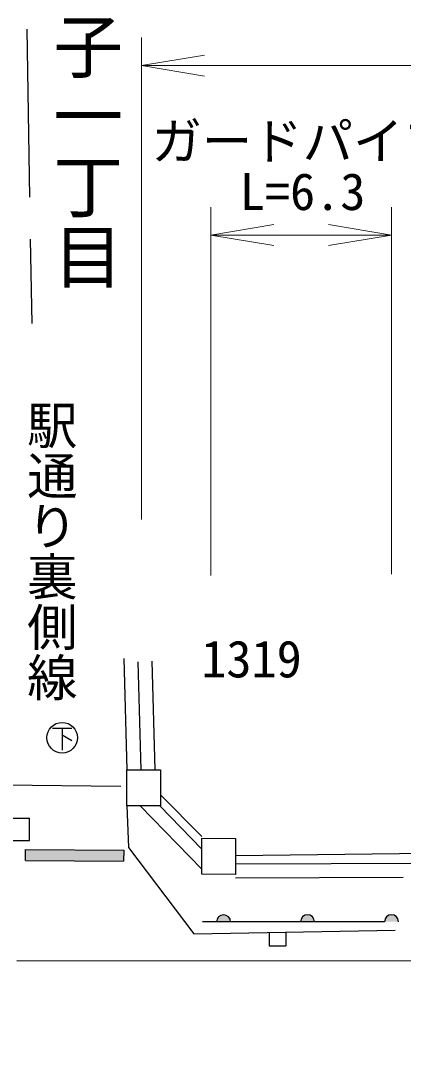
# Model space of a CAD drawing. Units: millimetres, scale not verified. Extents: x -55602354 to 84056675, y -218924267 to 380000.
# Drawn here: x 133737 to 147420, y 276770 to 313628 of the extents above; entities that cross this region are included whole.
import ezdxf
from ezdxf.enums import TextEntityAlignment as Align

# ---------------------------------------------------------------- set-up
doc = ezdxf.new("R2010")
doc.units = ezdxf.units.MM
doc.header["$LTSCALE"] = 1000
doc.linetypes.add('DASHED', pattern=[7.5, 6, -1.5])
for name, color, linetype, lineweight in [('M-BGD', 7, 'Continuous', 25), ('M-BGD-EXST', 7, 'Continuous', 25), ('M-STR-HTXT', 7, 'Continuous', 13), ('M-STR-STRC', 7, 'Continuous', 25)]:
    doc.layers.add(name, color=color, linetype=linetype, lineweight=lineweight)
doc.layers.add('M-BMK-HTXT', color=7, linetype='Continuous')
doc.styles.add('@ＭＳ ゴシック', font='')
doc.styles.add('ＭＳ ゴシック', font='')
doc.styles.get('@ＭＳ ゴシック').set_extended_font_data('@MS Gothic')
doc.styles.get('ＭＳ ゴシック').set_extended_font_data('MS Gothic')

# ---------------------------------------------------------------- blocks, each defined once
blk = doc.blocks.new('open_arrow')
at = {"color": 0, "linetype": 'Continuous', "lineweight": -2}
blk.add_lwpolyline([(7.5, 1.25), (0, 0), (7.5, -1.25)], dxfattribs=at)

msp = doc.modelspace()

# ---------------------------------------------------------------- hatches: boundary and pattern name
at = {"layer": 'M-BGD'}
for points in [[(140743, 281464), (141243, 281465), (141243, 281469), (141243, 281473), (141243, 281478), (141242, 281482), (141242, 281486), (141241, 281491), (141241, 281495), (141240, 281499), (141240, 281504), (141239, 281508), (141238, 281512), (141237, 281517), (141236, 281521), (141235, 281525), (141234, 281529), (141233, 281533), (141232, 281538), (141231, 281542), (141229, 281546), (141228, 281550), (141226, 281554), (141225, 281558), (141223, 281562), (141221, 281566), (141219, 281570), (141217, 281574), (141216, 281578), (141213, 281582), (141211, 281586), (141209, 281590), (141207, 281593), (141205, 281597), (141202, 281601), (141200, 281604), (141198, 281608), (141195, 281611), (141192, 281615), (141190, 281618), (141187, 281622), (141184, 281625), (141181, 281629), (141178, 281632), (141176, 281635), (141173, 281638), (141169, 281641), (141166, 281644), (141163, 281647), (141160, 281650), (141157, 281653), (141153, 281656), (141150, 281659), (141147, 281661), (141143, 281664), (141140, 281667), (141136, 281669), (141132, 281672), (141129, 281674), (141125, 281676), (141121, 281679), (141118, 281681), (141114, 281683), (141110, 281685), (141106, 281687), (141102, 281689), (141098, 281691), (141094, 281693), (141090, 281695), (141086, 281696), (141082, 281698), (141078, 281699), (141074, 281701), (141070, 281702), (141066, 281703), (141062, 281705), (141057, 281706), (141053, 281707), (141049, 281708), (141045, 281709), (141040, 281710), (141036, 281711), (141032, 281711), (141027, 281712), (141023, 281713), (141019, 281713), (141014, 281713), (141010, 281714), (141006, 281714), (141001, 281714), (140997, 281714), (140993, 281714), (140988, 281714), (140984, 281714), (140980, 281714), (140975, 281714), (140971, 281713), (140967, 281713), (140962, 281712), (140958, 281712), (140954, 281711), (140949, 281711), (140945, 281710), (140941, 281709), (140936, 281708), (140932, 281707), (140928, 281706), (140924, 281705), (140920, 281703), (140915, 281702), (140911, 281701), (140907, 281699), (140903, 281698), (140899, 281696), (140895, 281694), (140891, 281693), (140887, 281691), (140883, 281689), (140879, 281687), (140875, 281685), (140871, 281683), (140868, 281681), (140864, 281679), (140860, 281676), (140857, 281674), (140853, 281671), (140849, 281669), (140846, 281666), (140842, 281664), (140839, 281661), (140835, 281659), (140832, 281656), (140829, 281653), (140825, 281650), (140822, 281647), (140819, 281644), (140816, 281641), (140813, 281638), (140810, 281635), (140807, 281631), (140804, 281628), (140801, 281625), (140798, 281622), (140796, 281618), (140793, 281615), (140790, 281611), (140788, 281608), (140785, 281604), (140783, 281600), (140781, 281597), (140778, 281593), (140776, 281589), (140774, 281585), (140772, 281582), (140770, 281578), (140768, 281574), (140766, 281570), (140764, 281566), (140763, 281562), (140761, 281558), (140759, 281554), (140758, 281550), (140756, 281546), (140755, 281541), (140754, 281537), (140752, 281533), (140751, 281529), (140750, 281525), (140749, 281520), (140748, 281516), (140747, 281512), (140747, 281508), (140746, 281503), (140745, 281499), (140745, 281495), (140744, 281490), (140744, 281486), (140743, 281482), (140743, 281477), (140743, 281473), (140743, 281468)], [(143743, 281467), (144243, 281467), (144243, 281472), (144243, 281476), (144243, 281480), (144242, 281485), (144242, 281489), (144241, 281493), (144241, 281498), (144240, 281502), (144240, 281506), (144239, 281511), (144238, 281515), (144237, 281519), (144236, 281523), (144235, 281528), (144234, 281532), (144233, 281536), (144232, 281540), (144231, 281544), (144229, 281549), (144228, 281553), (144226, 281557), (144225, 281561), (144223, 281565), (144221, 281569), (144219, 281573), (144217, 281577), (144216, 281581), (144213, 281585), (144211, 281588), (144209, 281592), (144207, 281596), (144205, 281600), (144202, 281603), (144200, 281607), (144198, 281611), (144195, 281614), (144192, 281618), (144190, 281621), (144187, 281625), (144184, 281628), (144181, 281631), (144178, 281634), (144176, 281638), (144173, 281641), (144169, 281644), (144166, 281647), (144163, 281650), (144160, 281653), (144157, 281656), (144153, 281659), (144150, 281661), (144147, 281664), (144143, 281667), (144140, 281669), (144136, 281672), (144132, 281674), (144129, 281677), (144125, 281679), (144121, 281681), (144118, 281684), (144114, 281686), (144110, 281688), (144106, 281690), (144102, 281692), (144098, 281694), (144094, 281695), (144090, 281697), (144086, 281699), (144082, 281700), (144078, 281702), (144074, 281703), (144070, 281705), (144066, 281706), (144062, 281707), (144057, 281709), (144053, 281710), (144049, 281711), (144045, 281712), (144040, 281712), (144036, 281713), (144032, 281714), (144027, 281715), (144023, 281715), (144019, 281716), (144014, 281716), (144010, 281716), (144006, 281717), (144001, 281717), (143997, 281717), (143993, 281717), (143988, 281717), (143984, 281717), (143980, 281717), (143975, 281716), (143971, 281716), (143967, 281716), (143962, 281715), (143958, 281715), (143954, 281714), (143949, 281713), (143945, 281712), (143941, 281712), (143936, 281711), (143932, 281710), (143928, 281708), (143924, 281707), (143920, 281706), (143915, 281705), (143911, 281703), (143907, 281702), (143903, 281700), (143899, 281699), (143895, 281697), (143891, 281695), (143887, 281693), (143883, 281692), (143879, 281690), (143875, 281688), (143871, 281686), (143868, 281683), (143864, 281681), (143860, 281679), (143857, 281677), (143853, 281674), (143849, 281672), (143846, 281669), (143842, 281667), (143839, 281664), (143835, 281661), (143832, 281658), (143829, 281656), (143825, 281653), (143822, 281650), (143819, 281647), (143816, 281644), (143813, 281641), (143810, 281637), (143807, 281634), (143804, 281631), (143801, 281628), (143798, 281624), (143796, 281621), (143793, 281617), (143790, 281614), (143788, 281610), (143785, 281607), (143783, 281603), (143781, 281599), (143778, 281596), (143776, 281592), (143774, 281588), (143772, 281584), (143770, 281580), (143768, 281576), (143766, 281572), (143764, 281568), (143763, 281564), (143761, 281560), (143759, 281556), (143758, 281552), (143756, 281548), (143755, 281544), (143754, 281540), (143752, 281536), (143751, 281532), (143750, 281527), (143749, 281523), (143748, 281519), (143747, 281514), (143747, 281510), (143746, 281506), (143745, 281502), (143745, 281497), (143744, 281493), (143744, 281489), (143743, 281484), (143743, 281480), (143743, 281476), (143743, 281471)], [(146743, 281469), (147243, 281470), (147243, 281474), (147243, 281479), (147242, 281483), (147242, 281487), (147242, 281492), (147241, 281496), (147241, 281500), (147240, 281505), (147240, 281509), (147239, 281513), (147238, 281518), (147237, 281522), (147236, 281526), (147235, 281530), (147234, 281535), (147233, 281539), (147232, 281543), (147231, 281547), (147229, 281551), (147228, 281555), (147226, 281559), (147225, 281564), (147223, 281568), (147221, 281572), (147219, 281576), (147217, 281579), (147216, 281583), (147213, 281587), (147211, 281591), (147209, 281595), (147207, 281599), (147205, 281602), (147202, 281606), (147200, 281610), (147198, 281613), (147195, 281617), (147192, 281620), (147190, 281624), (147187, 281627), (147184, 281631), (147181, 281634), (147178, 281637), (147176, 281640), (147173, 281643), (147169, 281647), (147166, 281650), (147163, 281653), (147160, 281656), (147157, 281658), (147153, 281661), (147150, 281664), (147147, 281667), (147143, 281669), (147140, 281672), (147136, 281675), (147132, 281677), (147129, 281679), (147125, 281682), (147121, 281684), (147118, 281686), (147114, 281688), (147110, 281691), (147106, 281693), (147102, 281694), (147098, 281696), (147094, 281698), (147090, 281700), (147086, 281702), (147082, 281703), (147078, 281705), (147074, 281706), (147070, 281708), (147066, 281709), (147062, 281710), (147057, 281711), (147053, 281712), (147049, 281713), (147045, 281714), (147040, 281715), (147036, 281716), (147032, 281717), (147027, 281717), (147023, 281718), (147019, 281718), (147014, 281719), (147010, 281719), (147006, 281719), (147001, 281720), (146997, 281720), (146993, 281720), (146988, 281720), (146984, 281720), (146980, 281719), (146975, 281719), (146971, 281719), (146967, 281718), (146962, 281718), (146958, 281717), (146954, 281717), (146949, 281716), (146945, 281715), (146941, 281714), (146936, 281713), (146932, 281712), (146928, 281711), (146924, 281710), (146920, 281709), (146915, 281707), (146911, 281706), (146907, 281705), (146903, 281703), (146899, 281701), (146895, 281700), (146891, 281698), (146887, 281696), (146883, 281694), (146879, 281692), (146875, 281690), (146871, 281688), (146868, 281686), (146864, 281684), (146860, 281682), (146857, 281679), (146853, 281677), (146849, 281674), (146846, 281672), (146842, 281669), (146839, 281667), (146835, 281664), (146832, 281661), (146829, 281658), (146825, 281655), (146822, 281652), (146819, 281649), (146816, 281646), (146813, 281643), (146810, 281640), (146807, 281637), (146804, 281634), (146801, 281630), (146798, 281627), (146796, 281623), (146793, 281620), (146790, 281616), (146788, 281613), (146785, 281609), (146783, 281606), (146781, 281602), (146778, 281598), (146776, 281594), (146774, 281591), (146772, 281587), (146770, 281583), (146768, 281579), (146766, 281575), (146764, 281571), (146763, 281567), (146761, 281563), (146759, 281559), (146758, 281555), (146756, 281551), (146755, 281547), (146754, 281543), (146752, 281538), (146751, 281534), (146750, 281530), (146749, 281526), (146748, 281521), (146747, 281517), (146747, 281513), (146746, 281509), (146745, 281504), (146745, 281500), (146744, 281496), (146744, 281491), (146743, 281487), (146743, 281483), (146743, 281478), (146743, 281474)]]:
    msp.add_hatch(color=256, dxfattribs=at).paths.add_polyline_path(points)
at = {"layer": 'M-STR-STRC'}
for points in [[(-55594916, -215317041, 1), (-55594610, -215317070, 1), (-55594305, -215317098, 1), (-55580797, -215307366, 0.41421), (-55580889, -215307431, 0.41421), (-55580745, -215307064, 0.41421), (-55580837, -215307129, 0.41421), (-55580692, -215306761, 0.41421), (-55580785, -215306827, 0.41421), (-55566345, -215305448, 1), (-55566384, -215305752, 1), (-55566423, -215306056, 1), (-55597548, -215332337, 0.41421), (-55597635, -215332409, 0.41421), (-55597517, -215332032, 0.41421), (-55597604, -215332103, 0.41421), (-55597486, -215331727, 0.41421), (-55597573, -215331798, 0.41421), (-55585677, -215342470, 0.41421), (-55585743, -215342562, 0.41421), (-55585726, -215342167, 0.41421), (-55585792, -215342259, 0.41421), (-55585774, -215341865, 0.41421), (-55585841, -215341956, 0.41421), (-55571762, -215344566, 1), (-55571732, -215344261, 1), (-55571703, -215343956, 1), (-55559075, -215335789, 1), (-55559380, -215335758, 1), (-55559685, -215335727, 1), (-55555688, -215322973, 1), (-55555727, -215323277, 1), (-55555767, -215323581, 1), (-55393271, -215354691, 1), (-55393233, -215354387, 1), (-55393196, -215354083, 1), (-55410449, -215351682, 1), (-55410411, -215351378, 1), (-55410374, -215351073, 1), (-55407336, -215338454, 1), (-55407557, -215338427, 1), (-55407777, -215338399, 1), (-55271677, -215370690, 1), (-55271982, -215370659, 1), (-55272287, -215370628, 1), (-55266346, -215358322, 1), (-55266377, -215358627, 1), (-55266407, -215358932, 1), (-55289179, -215367259, 1), (-55289140, -215366955, 1), (-55289100, -215366651, 1), (571140, 349427, -0.39598), (571140, 349427), (571140, 348155), (571851, 348154), (573112, 350484, 0.38568), (573112, 350484)], [(137420, 283634), (137422, 284028), (133908, 284047), (133906, 283652)]]:
    msp.add_hatch(color=256, dxfattribs=at).paths.add_polyline_path(points)

# ---------------------------------------------------------------- linework, layer by layer
at = {"layer": 'M-BGD', "linetype": 'DASHED'}
for p, q in [((133827, 320825), (134132, 302816)), ((137925, 290749), (138033, 286892)), ((138014, 285603), (140213, 283343)), ((141415, 283033), (157302, 283090))]:
    msp.add_line(p, q, dxfattribs=at)
at = {"layer": 'M-BGD'}
for p, q in [((137425, 290857), (137537, 286895)), ((138425, 290763), (138533, 286890)), ((137530, 285606), (137537, 286895)), ((137537, 286895), (138740, 286889)), ((138740, 286889), (138734, 285599)), ((133084, 286356), (137324, 286311)), ((138736, 285998), (140219, 284515)), ((138734, 285599), (137530, 285606)), ((137530, 285606), (137592, 284114)), ((138715, 285600), (140217, 284056)), ((133390, 285166), (134054, 285162)), ((134050, 284367), (134054, 285162)), ((133386, 284371), (134050, 284367)), ((140212, 283161), (140219, 284450)), ((140219, 284450), (141422, 284444)), ((141422, 284444), (141415, 283155)), ((137592, 284114), (139934, 281036)), ((141419, 283828), (157307, 284033)), ((141417, 283533), (157304, 283590)), ((141415, 283155), (140212, 283161)), ((141743, 281465), (140243, 281464)), ((143243, 281466), (141743, 281465)), ((144743, 281468), (143243, 281466)), ((146243, 281469), (144743, 281468)), ((146743, 281469), (146243, 281469)), ((139934, 281036), (147120, 281169)), ((142624, 281086), (142618, 280613)), ((143220, 281097), (143214, 280606)), ((142618, 280613), (143214, 280606))]:
    msp.add_line(p, q, dxfattribs=at)
for centre in [(140993, 281464), (143993, 281467), (146993, 281470)]:
    msp.add_arc(centre, 250, 0.0508, 180.0508, dxfattribs=at)
at = {"layer": 'M-BGD-EXST'}
for p, q in [((134882, 288380), (135562, 288380)), ((135222, 288380), (135222, 287586)), ((135562, 287926), (135222, 288123))]:
    msp.add_line(p, q, dxfattribs=at)
msp.add_circle((135222, 288035), 545, dxfattribs=at)
at = {"layer": 'M-STR-HTXT'}
for p, q in [((138056, 295824), (138056, 313026)), ((138056, 312026), (259125, 312026)), ((140539, 293826), (140539, 306973)), ((146989, 293874), (146989, 306973)), ((140539, 305973), (146989, 305973))]:
    msp.add_line(p, q, dxfattribs=at)
at = {"layer": 'M-STR-STRC'}
for p, q in [((133906, 283652), (133908, 284047)), ((133908, 284047), (137422, 284028)), ((137422, 284028), (137420, 283634)), ((133906, 283652), (137420, 283634)), ((133600, 280085), (158387, 280059))]:
    msp.add_line(p, q, dxfattribs=at)

# ---------------------------------------------------------------- block references
at = {"layer": 'M-STR-HTXT', "xscale": 300, "yscale": 300}
for p in [(138056, 312026), (140539, 305973)]:
    msp.add_blockref('open_arrow', p, dxfattribs=at)
at = {"layer": 'M-STR-HTXT', "xscale": 300, "yscale": 300, "rotation": 180}
msp.add_blockref('open_arrow', (146989, 305973), dxfattribs=at)

# ---------------------------------------------------------------- texts
at = {"layer": 'M-BMK-HTXT', "style": '@ＭＳ ゴシック'}
for s, height, p in [('八王子一丁目', 1833, (134655, 318986)), ('駅通り裏側線', 1320, (133789, 300100))]:
    msp.add_text(s, height=height, rotation=270, dxfattribs=at).set_placement(p, align=Align.BOTTOM_LEFT)
at = {"layer": 'M-BMK-HTXT', "style": 'ＭＳ ゴシック'}
msp.add_text('1319', height=1320, dxfattribs=at).set_placement((140195, 289792), align=Align.BOTTOM_LEFT)
at = {"layer": 'M-STR-HTXT', "style": 'ＭＳ ゴシック'}
for s, p in [('ガードパイプ', (143817, 308273)), ('L=6.3', (143817, 306473))]:
    msp.add_text(s, height=1320, dxfattribs=at).set_placement(p, align=Align.BOTTOM_CENTER)

doc.saveas('drawing.dxf')
